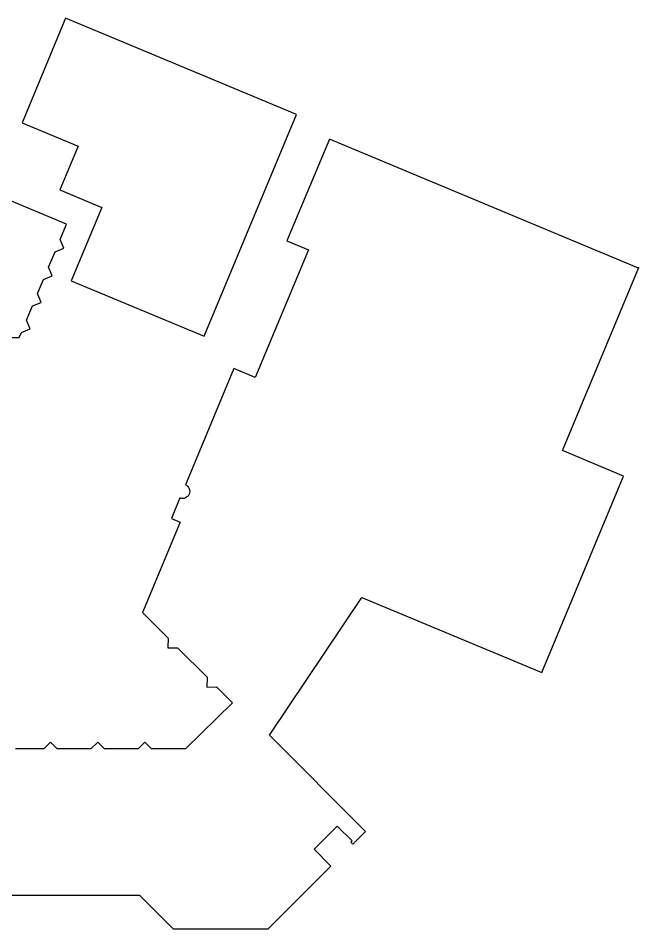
# Model space of a CAD drawing. Header units: inches. Extents: x -13030 to 12419, y -17984 to 4650.
# Drawn here: x -10176 to -7021, y -17984 to -13361 of the extents above; entities that cross this region are included whole.
import ezdxf

# ---------------------------------------------------------------- set-up
doc = ezdxf.new("R2010")
doc.units = ezdxf.units.IN
doc.header["$LTSCALE"] = 48
doc.header["$MEASUREMENT"] = 0
doc.layers.add('CAFM_BLDG_OTLN', color=41, linetype='CONTINUOUS')

msp = doc.modelspace()

# ---------------------------------------------------------------- linework, layer by layer
at = {"layer": 'CAFM_BLDG_OTLN'}
msp.add_lwpolyline([(-9871.3, -14011.3), (-9963.6, -14233), (-9750.4, -14321.8), (-9905.6, -14694.3), (-9229.8, -14975.7), (-8761, -13850.5), (-9649.8, -13479.6), (-9934.6, -13361), (-10156.1, -13892.7), (-9871.3, -14011.4)], close=True, dxfattribs=at)
msp.add_lwpolyline([(-10286.6, -17812.9), (-9559.4, -17812.9), (-9388.6, -17984.3), (-8904.6, -17984.3), (-8586, -17665.8), (-8671.4, -17580), (-8554, -17462.6), (-8478.5, -17538.5), (-8484.1, -17544.1), (-8474.3, -17554), (-8410.6, -17490.4), (-8897.9, -17001), (-8428.4, -16301.6), (-7514.1, -16682.5), (-7098.8, -15685.6), (-7408.9, -15556.4), (-7021.2, -14625.9), (-7022.6, -14629.3), (-8594.1, -13974.5), (-8809.5, -14491.5), (-8700.6, -14536.8), (-8970.6, -15184.8), (-9079.5, -15139.5), (-9325.7, -15730.2, -1), (-9353.4, -15796.7), (-9397.2, -15901.9), (-9352.9, -15920.4), (-9543.6, -16378.1), (-9413.4, -16509), (-9414.9, -16558.4), (-9365.4, -16557.1), (-9215.8, -16707.4), (-9217.4, -16756.8), (-9167.9, -16755.5), (-9086.4, -16837.3), (-9325.6, -17070.9), (-9497.7, -17070.8), (-9531.6, -17036.9), (-9565.6, -17070.9), (-9737.6, -17070.9), (-9771.6, -17036.9), (-9805.6, -17070.9), (-9977.7, -17070.8), (-10011.6, -17036.9), (-10045.6, -17070.9), (-10188.6, -17070.9)], format="xyb", dxfattribs=at)
msp.add_lwpolyline([(-10482.2, -14982.8), (-10170.2, -14982.8), (-10159.3, -14956.9), (-10114.9, -14938.6), (-10133.3, -14894.1), (-10103.2, -14822), (-10058.7, -14803.6), (-10077, -14759.2), (-10047, -14687.2), (-10002.6, -14668.9), (-10020.9, -14624.4), (-9988.5, -14546.8), (-9944.1, -14528.6), (-9962.4, -14484.1), (-9930.2, -14406.8), (-10749.9, -14065.2)], dxfattribs=at)

doc.saveas('drawing.dxf')
